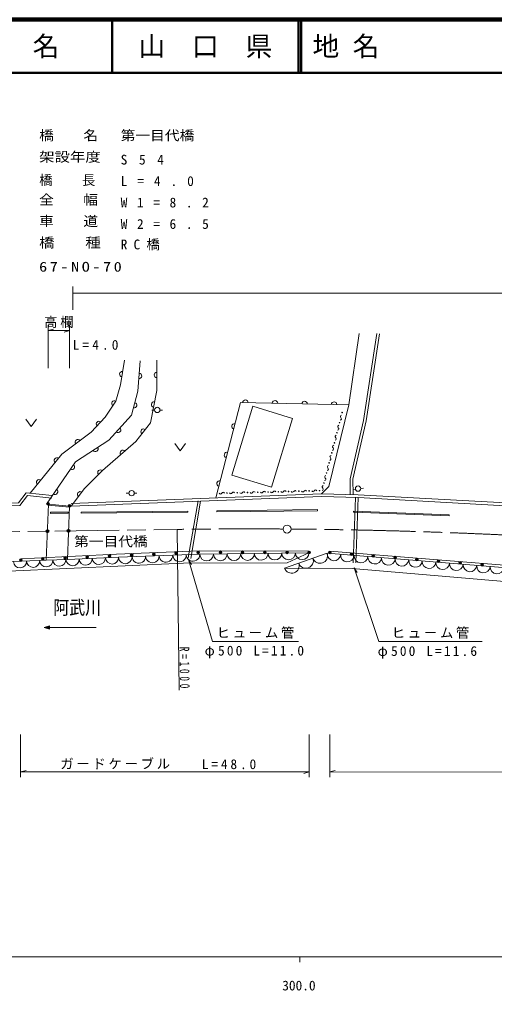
# Model space of a CAD drawing. Units: millimetres, scale not verified. Extents: x 40000 to 680000, y 20000 to 380000.
# Drawn here: x 315656 to 404377, y 198715 to 380000 of the extents above; entities that cross this region are included whole.
import ezdxf
from ezdxf.enums import TextEntityAlignment as Align

# ---------------------------------------------------------------- set-up
doc = ezdxf.new("R2010")
doc.units = ezdxf.units.MM
doc.header["$LTSCALE"] = 1000
doc.header["$PDMODE"] = 32
doc.header["$PDSIZE"] = 500
doc.linetypes.add('CHAIN', pattern=[18.5, 12, -1.5, 3.5, -1.5])
for name, color, linetype, lineweight in [('M-BGD', 7, 'Continuous', 13), ('M-BMK', 2, 'CHAIN', 13), ('M-BMK-SRVR', 3, 'Continuous', 13), ('M-STR-HTXT', 7, 'Continuous', 13), ('M-STR-STR1', 1, 'Continuous', 13), ('M-TTL', 2, 'Continuous', 140), ('M-TTL-BAND', 7, 'Continuous', 13), ('M-TTL-LINE', 7, 'Continuous', 50)]:
    doc.layers.add(name, color=color, linetype=linetype, lineweight=lineweight)
for name, color, linetype in [('M-BGD-HTXT', 7, 'Continuous'), ('M-OTRS', 6, 'Continuous'), ('M-TTL-TXT', 7, 'Continuous')]:
    doc.layers.add(name, color=color, linetype=linetype)
doc.styles.add('ＭＳ ゴシック', font='')
doc.styles.get('ＭＳ ゴシック').set_extended_font_data('MS Gothic')

msp = doc.modelspace()

# ---------------------------------------------------------------- linework, layer by layer
at = {"layer": 'M-BGD'}
for p, q in [((340892, 307072), (340392, 307049)), ((341891, 307087), (342391, 307080)), ((378388, 292328), (377897, 292235)), ((379378, 292451), (379877, 292482)), ((336108, 291562), (335608, 291562)), ((337108, 291562), (337608, 291561)), ((347151, 279467), (349002, 290155)), ((347644, 279381), (349494, 290070)), ((377955, 278568), (378398, 290780)), ((378454, 278550), (378898, 290762)), ((320742, 289520), (321064, 289492)), ((321028, 289303), (324995, 288964)), ((324981, 289149), (325331, 289119)), ((352524, 288286), (371329, 288491)), ((352526, 288086), (352524, 288286)), ((352526, 288086), (371331, 288291)), ((371329, 288491), (371331, 288291)), ((321463, 287996), (324788, 288004)), ((321463, 287796), (321463, 287996)), ((321463, 287796), (324788, 287804)), ((324788, 288004), (324788, 287804)), ((327173, 288011), (347076, 288227)), ((327175, 287811), (327173, 288011)), ((327175, 287811), (347078, 288027)), ((347076, 288227), (347078, 288027)), ((378058, 288025), (378065, 288225)), ((378058, 288025), (395870, 287322)), ((378065, 288225), (395878, 287521)), ((395870, 287322), (395878, 287521)), ((365175, 277563), (373101, 280336)), ((329966, 266472), (320291, 266475))]:
    msp.add_line(p, q, dxfattribs=at)
for points in [[(372056, 291458), (373427, 292819), (377170, 308059), (379078, 321394)], [(377443, 291283), (377404, 294249), (379932, 305155), (382374, 321365)], [(377943, 291289), (377905, 294195), (380424, 305061), (382868, 321290)], [(317688, 291554), (323581, 298850), (329039, 302941), (331659, 305723), (333678, 308724), (334552, 311780), (335262, 316363)], [(338209, 316253), (337771, 310578), (336570, 306104), (332367, 301467), (326146, 297431), (320742, 289520)], [(325331, 289119), (327781, 292410), (331165, 295793), (337387, 301193), (340116, 304685), (341318, 310741), (341319, 316416)], [(352341, 290682), (356928, 308487), (377170, 308059)], [(316846, 305402), (317845, 304042), (318846, 305401)], [(375798, 306132), (375655, 306043), (375587, 305936), (375594, 305809), (375677, 305662), (375759, 305516), (375766, 305388), (375698, 305281), (375555, 305192)], [(375312, 304253), (375169, 304165), (375101, 304057), (375109, 303930), (375191, 303784), (375273, 303637), (375281, 303510), (375213, 303402), (375070, 303314)], [(374827, 302375), (374684, 302286), (374616, 302179), (374623, 302052), (374705, 301905), (374788, 301758), (374795, 301631), (374727, 301524), (374584, 301435)], [(344654, 300833), (345654, 299473), (346654, 300832)], [(374341, 300496), (374198, 300408), (374130, 300300), (374138, 300173), (374220, 300026), (374302, 299880), (374310, 299753), (374242, 299645), (374099, 299557)], [(373856, 298618), (373713, 298529), (373645, 298422), (373652, 298294), (373734, 298148), (373817, 298001), (373824, 297874), (373756, 297767), (373613, 297678)], [(373370, 296739), (373227, 296651), (373159, 296543), (373166, 296416), (373249, 296269), (373331, 296123), (373338, 295996), (373271, 295888), (373127, 295800)], [(372885, 294860), (372742, 294772), (372674, 294665), (372681, 294537), (372763, 294391), (372846, 294244), (372853, 294117), (372785, 294009), (372642, 293921)], [(321725, 290656), (317157, 291103), (315723, 289275), (254361, 288364), (236040, 286832), (201928, 287523), (187509, 288722), (159856, 292085)], [(321774, 291153), (316933, 291628), (315477, 289772), (254337, 288863), (236024, 287332), (201954, 288022), (187560, 289220), (159916, 292582)], [(359681, 291724), (359558, 291837), (359438, 291872), (359319, 291830), (359202, 291712), (359085, 291594), (358966, 291553), (358845, 291588), (358722, 291700)], [(361601, 291773), (361478, 291886), (361357, 291921), (361238, 291879), (361121, 291761), (361004, 291643), (360885, 291602), (360764, 291637), (360641, 291749)], [(363520, 291822), (363397, 291934), (363276, 291970), (363157, 291928), (363040, 291810), (362923, 291692), (362804, 291650), (362683, 291686), (362560, 291798)], [(365439, 291871), (365316, 291983), (365195, 292019), (365076, 291977), (364959, 291859), (364842, 291741), (364723, 291699), (364602, 291735), (364479, 291847)], [(367358, 291920), (367235, 292032), (367114, 292068), (366995, 292026), (366878, 291908), (366761, 291790), (366642, 291748), (366522, 291784), (366399, 291896)], [(369278, 291969), (369155, 292081), (369034, 292117), (368915, 292075), (368798, 291957), (368681, 291839), (368562, 291797), (368441, 291833), (368318, 291945)], [(371197, 292018), (371074, 292130), (370953, 292166), (370834, 292124), (370717, 292006), (370600, 291888), (370481, 291846), (370360, 291882), (370237, 291994)], [(372399, 292982), (372256, 292894), (372188, 292786), (372195, 292659), (372278, 292512), (372360, 292366), (372367, 292239), (372299, 292131), (372156, 292043)], [(506934, 281736), (500214, 281835), (492131, 282568), (436859, 287937), (405308, 289795), (378919, 291261), (372056, 291458), (325312, 289618)], [(506926, 281236), (500188, 281336), (492084, 282070), (436820, 287438), (405281, 289295), (378898, 290762), (372059, 290958), (325331, 289119)], [(353924, 291578), (353801, 291690), (353680, 291725), (353561, 291684), (353444, 291565), (353327, 291447), (353208, 291406), (353087, 291441), (352964, 291553)], [(355843, 291627), (355720, 291739), (355599, 291774), (355480, 291733), (355363, 291614), (355246, 291496), (355127, 291455), (355006, 291490), (354883, 291602)], [(357762, 291676), (357639, 291788), (357518, 291823), (357399, 291782), (357282, 291663), (357165, 291545), (357046, 291504), (356925, 291539), (356802, 291651)], [(369723, 280458), (365658, 278589), (346290, 278473), (313592, 277032), (300233, 277036)], [(369767, 280769), (349204, 280774), (333813, 280177), (315895, 279339)], [(324664, 279215), (334164, 279621), (349335, 280161), (369723, 280458)], [(373101, 280336), (411193, 277251), (440961, 274952)], [(507714, 271358), (495810, 271601), (440911, 275462), (410850, 277754), (373628, 280769)], [(300233, 277036), (314530, 278782), (320675, 279044)], [(440704, 268618), (419347, 273932), (377782, 277500), (365175, 277563)]]:
    msp.add_lwpolyline(points, dxfattribs=at)
for points in [[(355302, 294940), (359256, 307780), (366663, 305499), (362709, 292659)], [(320291, 266475), (321291, 266154), (321291, 266794)], [(320411, 266475), (321251, 266214), (321251, 266734)], [(320531, 266475), (321211, 266274), (321211, 266674)], [(320651, 266475), (321171, 266334), (321171, 266614)], [(320771, 266475), (321131, 266394), (321131, 266554)], [(320931, 266475), (321091, 266454), (321091, 266494)]]:
    msp.add_lwpolyline(points, close=True, dxfattribs=at)
for centre, radius in [((341391, 307095), 500), ((375919, 306601), 58.2), ((375919, 306601), 38.8), ((375919, 306601), 19.4), ((375919, 306601), 1.9), ((375434, 304723), 58.2), ((375434, 304723), 38.8), ((375434, 304723), 19.4), ((375434, 304723), 1.9), ((374948, 302844), 58.2), ((374948, 302844), 38.8), ((374948, 302844), 19.4), ((374948, 302844), 1.9), ((374463, 300966), 58.2), ((374463, 300966), 38.8), ((374463, 300966), 19.4), ((374463, 300966), 1.9), ((373977, 299087), 58.2), ((373977, 299087), 38.8), ((373977, 299087), 19.4), ((373977, 299087), 1.9), ((373492, 297209), 58.2), ((373492, 297209), 38.8), ((373492, 297209), 19.4), ((373492, 297209), 1.9), ((373006, 295330), 58.2), ((373006, 295330), 38.8), ((373006, 295330), 19.4), ((373006, 295330), 1.9), ((336608, 291562), 500), ((364000, 291835), 57.6), ((364000, 291835), 38.4), ((365919, 291884), 57.6), ((365919, 291884), 38.4), ((365919, 291884), 19.2), ((365919, 291884), 1.9), ((367838, 291933), 57.6), ((367838, 291933), 38.4), ((367838, 291933), 19.2), ((367838, 291933), 1.9), ((369757, 291981), 57.6), ((369757, 291981), 38.4), ((369757, 291981), 19.2), ((369757, 291981), 1.9), ((371677, 292030), 57.6), ((371677, 292030), 38.4), ((371677, 292030), 19.2), ((371677, 292030), 1.9), ((372521, 293452), 58.2), ((372521, 293452), 38.8), ((372521, 293452), 19.4), ((372521, 293452), 1.9), ((378879, 292421), 500), ((354403, 291590), 57.6), ((354403, 291590), 38.4), ((354403, 291590), 19.2), ((354403, 291590), 1.9), ((356323, 291639), 57.6), ((356323, 291639), 38.4), ((356323, 291639), 19.2), ((356323, 291639), 1.9), ((358242, 291688), 57.6), ((358242, 291688), 38.4), ((358242, 291688), 19.2), ((358242, 291688), 1.9), ((360161, 291737), 57.6), ((360161, 291737), 38.4), ((360161, 291737), 19.2), ((360161, 291737), 1.9), ((362080, 291786), 57.6), ((362080, 291786), 38.4), ((362080, 291786), 19.2), ((362080, 291786), 1.9), ((364000, 291835), 19.2), ((364000, 291835), 1.9), ((321049, 289552), 250), ((321049, 289552), 150), ((321049, 289552), 50), ((325016, 289213), 250), ((325016, 289213), 150), ((325016, 289213), 50), ((315907, 279089), 250), ((315907, 279089), 150), ((320049, 279283), 250), ((320049, 279283), 150), ((320049, 279283), 50), ((324191, 279477), 250), ((324191, 279477), 150), ((324191, 279477), 50), ((328333, 279670), 250), ((328333, 279670), 150), ((328333, 279670), 50), ((332474, 279864), 250), ((332474, 279864), 150), ((332474, 279864), 50), ((336615, 280035), 250), ((336615, 280035), 150), ((336615, 280035), 50), ((340758, 280196), 250), ((340758, 280196), 150), ((340758, 280196), 50), ((344902, 280357), 250), ((344902, 280357), 150), ((344902, 280357), 50), ((349045, 280518), 250), ((349045, 280518), 150), ((349045, 280518), 50), ((353181, 280523), 250), ((353181, 280523), 150), ((353181, 280523), 50), ((357328, 280522), 250), ((357328, 280522), 150), ((357328, 280522), 50), ((361474, 280521), 250), ((361474, 280521), 150), ((361474, 280521), 50), ((365620, 280520), 250), ((365620, 280520), 150), ((365620, 280520), 50), ((369767, 280519), 250), ((369767, 280519), 150), ((369767, 280519), 50), ((373608, 280519), 250), ((373608, 280519), 150), ((373608, 280519), 50), ((377668, 280191), 250), ((377668, 280191), 150), ((377668, 280191), 50), ((381729, 279862), 250), ((381729, 279862), 150), ((381729, 279862), 50), ((385789, 279533), 250), ((385789, 279533), 150), ((385789, 279533), 50), ((389849, 279204), 250), ((389849, 279204), 150), ((389849, 279204), 50), ((315907, 279089), 50), ((393910, 278875), 250), ((393910, 278875), 150), ((393910, 278875), 50), ((397970, 278546), 250), ((397970, 278546), 150), ((397970, 278546), 50), ((402031, 278217), 250), ((402031, 278217), 150), ((402031, 278217), 50)]:
    msp.add_circle(centre, radius, dxfattribs=at)
for centre, radius, start, end in [((334861, 313773), 500, 81.1893, 261.1893), ((337994, 313463), 500, 265.588, 85.588), ((341318, 313632), 500, 89.98671, 269.98671), ((333399, 308309), 500, 56.05691, 236.05691), ((337070, 307968), 500, 254.96835, 74.96835), ((340797, 308115), 500, 78.77607, 258.77607), ((357858, 308467), 500, 358.78856, 178.78856), ((363376, 308350), 500, 358.78856, 178.78856), ((368893, 308234), 500, 358.78856, 178.78856), ((374411, 308117), 500, 358.78856, 178.78856), ((330512, 304505), 500, 46.72241, 226.72241), ((334107, 303387), 500, 227.81383, 47.81383), ((338841, 303054), 500, 51.98797, 231.98797), ((355783, 304043), 500, 75.55381, 255.55381), ((326563, 301085), 500, 36.8566, 216.8566), ((329846, 299832), 500, 212.97523, 32.97523), ((334965, 299091), 500, 40.95844, 220.95844), ((354406, 298699), 500, 75.55381, 255.55381), ((322629, 297671), 500, 51.07223, 231.07223), ((325477, 296452), 500, 235.66306, 55.66306), ((330786, 295414), 500, 44.98671, 224.98671), ((319335, 293593), 500, 51.07223, 231.07223), ((353029, 293354), 500, 75.55381, 255.55381), ((322320, 291831), 500, 235.66306, 55.66306), ((326994, 291352), 500, 53.34025, 233.34025), ((323120, 279149), 1228, 182.4495, 2.4495), ((325574, 279254), 1228, 182.4495, 2.4495), ((328029, 279359), 1228, 182.4495, 2.4495), ((330483, 279464), 1228, 182.4495, 2.4495), ((332937, 279569), 1228, 182.4495, 2.4495), ((335429, 279666), 1265, 182.03615, 2.03615), ((337957, 279756), 1265, 182.03615, 2.03615), ((340485, 279846), 1265, 182.03615, 2.03615), ((343014, 279936), 1265, 182.03615, 2.03615), ((345542, 280026), 1265, 182.03615, 2.03615), ((348071, 280116), 1265, 182.03615, 2.03615), ((350609, 280179), 1274, 180.83421, 0.83421), ((353158, 280216), 1274, 180.83421, 0.83421), ((355706, 280254), 1274, 180.83421, 0.83421), ((358255, 280291), 1274, 180.83421, 0.83421), ((360804, 280328), 1274, 180.83421, 0.83421), ((363352, 280365), 1274, 180.83421, 0.83421), ((365901, 280402), 1274, 180.83421, 0.83421), ((368449, 280439), 1274, 180.83421, 0.83421), ((369138, 278950), 1400, 199.28231, 19.28231), ((371780, 279874), 1400, 199.28231, 19.28231), ((374371, 280233), 1274, 175.36954, 355.36954), ((376910, 280028), 1274, 175.36954, 355.36954), ((379450, 279822), 1274, 175.36954, 355.36954), ((381989, 279616), 1274, 175.36954, 355.36954), ((384529, 279411), 1274, 175.36954, 355.36954), ((387068, 279205), 1274, 175.36954, 355.36954), ((315757, 278834), 1228, 182.4495, 2.4495), ((318211, 278939), 1228, 182.4495, 2.4495), ((320666, 279044), 1228, 182.4495, 2.4495), ((366496, 278026), 1400, 199.28231, 19.28231), ((389608, 278999), 1274, 175.36954, 355.36954), ((392147, 278794), 1274, 175.36954, 355.36954), ((394687, 278588), 1274, 175.36954, 355.36954), ((397226, 278382), 1274, 175.36954, 355.36954), ((399765, 278177), 1274, 175.36954, 355.36954), ((402305, 277971), 1274, 175.36954, 355.36954), ((404844, 277765), 1274, 175.36954, 355.36954)]:
    msp.add_arc(centre, radius, start, end, dxfattribs=at)
at = {"layer": 'M-BMK'}
msp.add_line((266759, 283744), (345083, 284802), dxfattribs=at)
for start, end in [(89.64045, 90.77388), (83.98344, 89.55482)]:
    msp.add_arc((358590, -715106), 1000000, start, end, dxfattribs=at)
at = {"layer": 'M-BMK-SRVR'}
msp.add_circle((365625, 284869), 750, dxfattribs=at)
at = {"layer": 'M-OTRS'}
for p in [(320878, 284475), (324833, 284529)]:
    msp.add_point(p, dxfattribs=at)
at = {"layer": 'M-STR-HTXT'}
for p, q in [((325609, 325810), (325610, 330128)), ((325759, 328911), (506937, 328869)), ((321034, 314912), (321036, 322912)), ((325003, 322911), (325001, 314911)), ((321035, 321912), (322035, 322192)), ((321035, 321912), (325003, 321911)), ((325003, 321911), (324003, 321631)), ((345489, 254805), (345083, 284802)), ((347239, 279161), (347787, 278279)), ((378149, 277609), (378734, 276751)), ((315888, 246536), (315886, 238536)), ((369757, 238523), (369759, 246523)), ((373620, 246522), (373618, 238522)), ((315886, 239536), (316886, 239815)), ((315886, 239536), (369757, 239523)), ((369757, 239523), (368757, 239243)), ((373618, 239522), (374618, 239802)), ((373618, 239522), (507707, 239491))]:
    msp.add_line(p, q, dxfattribs=at)
for points in [[(347239, 279161), (351679, 263900), (367786, 263896)], [(378149, 277609), (382782, 263892), (402043, 263888)]]:
    msp.add_lwpolyline(points, dxfattribs=at)
at = {"layer": 'M-STR-STR1'}
for p, q in [((321064, 289492), (320675, 279044)), ((321064, 289492), (324981, 289149)), ((324664, 279215), (324981, 289149)), ((320675, 279044), (324664, 279215))]:
    msp.add_line(p, q, dxfattribs=at)
at = {"layer": 'M-TTL'}
msp.add_line((680000, 380000), (40000, 380000), dxfattribs=at)
at = {"layer": 'M-TTL-BAND'}
for p, q in [((40000, 205000), (579000, 205000)), ((368000, 205000), (368000, 204000))]:
    msp.add_line(p, q, dxfattribs=at)
at = {"layer": 'M-TTL-LINE'}
for p, q in [((333000, 380000), (333000, 370000)), ((367750, 380000), (367750, 370000)), ((368250, 380000), (368250, 370000)), ((40000, 370000), (680000, 370000))]:
    msp.add_line(p, q, dxfattribs=at)

# ---------------------------------------------------------------- texts
at = {"layer": 'M-BGD-HTXT', "style": 'ＭＳ ゴシック', "width": 0.85}
msp.add_text('阿武川', height=2566, rotation=359.987, dxfattribs=at).set_placement((321988, 268172), align=Align.BOTTOM_LEFT)
at = {"layer": 'M-STR-HTXT', "char_height": 1833, "attachment_point": 7, "style": 'ＭＳ ゴシック'}
for s, insert, rotation in [('\\T1.2;高欄', (320269, 322412), 359.987), ('\\T1.46;L=4.0', (325610, 318312), 359.987), ('\\T1.2;ヒューム管', (352482, 264399), 359.987), ('\\T1.2;ヒューム管', (385163, 264392), 359.987), ('\\T1.32;φ500\\~L=11.0', (350237, 260766), 359.987), ('\\T1.32;φ500\\~L=11.6', (382543, 260686), 359.987), ('\\T1.58;\\W0.7;R=1000', (345509, 262878), 270.787), ('\\T1.2;ガードケーブル', (323287, 240034), 359.987), ('\\T1.43;L=48.0', (349709, 240028), 359.987)]:
    msp.add_mtext(s, dxfattribs=dict(at, insert=insert, rotation=rotation))
at = {"layer": 'M-STR-STR1', "style": 'ＭＳ ゴシック'}
for s, width, p in [('橋\u3000\u3000名', 1.1, (319341, 356882)), ('第一目代橋', 1.1, (334563, 356878)), ('架設年度 ', 1.15, (319340, 352882)), ('全\u3000\u3000幅', 1.1, (319338, 344882)), ('車\u3000\u3000道', 1.1, (319338, 340882)), ('橋\u3000\u3000種 ', 1.15, (319337, 336882)), ('第一目代橋', 1.1, (325866, 281094))]:
    msp.add_text(s, height=1833, rotation=359.987, dxfattribs=dict(at, width=width)).set_placement(p, align=Align.BOTTOM_LEFT)
at = {"layer": 'M-STR-STR1', "char_height": 1833, "attachment_point": 7, "rotation": 359.987, "style": 'ＭＳ ゴシック'}
for s, insert in [('\\T2.74;S54', (334562, 352878)), ('\\T1.6;橋\\~\\~長', (319339, 348882)), ('\\T2.49;L=4.0', (334561, 348878)), ('\\T2.44;W1=8.2', (334560, 344878)), ('\\T2.44;W2=6.5', (334559, 340878)), ('\\T1.93;RC橋', (334558, 336878)), ('\\T1.33;\\W1.2;67-NO-70\\~', (319336, 332882))]:
    msp.add_mtext(s, dxfattribs=dict(at, insert=insert))
at = {"layer": 'M-TTL-BAND', "style": 'ＭＳ ゴシック'}
msp.add_text('300.0', height=1833, dxfattribs=at).set_placement((367844, 198195), align=Align.BOTTOM_CENTER)
at = {"layer": 'M-TTL-TXT', "style": 'ＭＳ ゴシック'}
for s, p in [('県\u3000名', (315625, 375000)), ('山\u3000口\u3000県', (350375, 375000))]:
    msp.add_text(s, height=3666, dxfattribs=at).set_placement(p, align=Align.MIDDLE_CENTER)
msp.add_text('地 名', height=3666, dxfattribs=at).set_placement((370380, 375000), align=Align.MIDDLE_LEFT)

doc.saveas('drawing.dxf')
